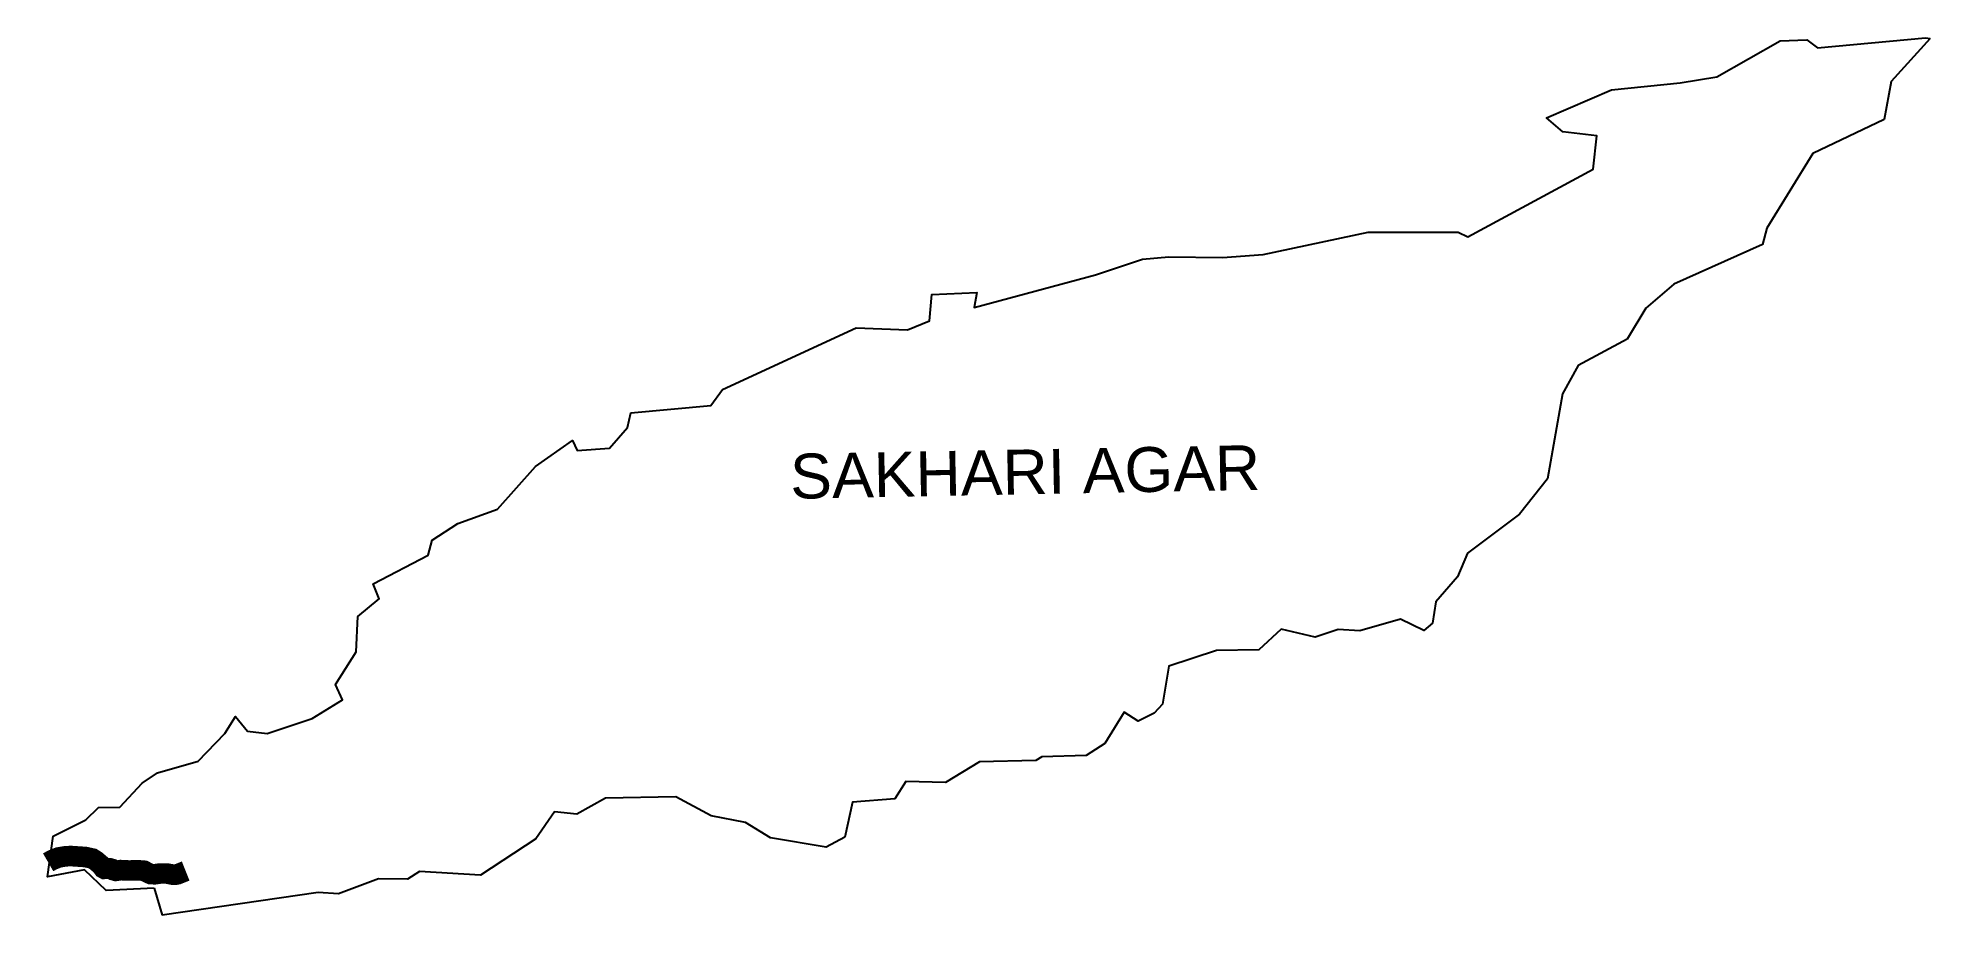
# Model space of a CAD drawing. Header units: metres. Extents: x 309928 to 314514, y 1921358 to 1923485.
import ezdxf

# ---------------------------------------------------------------- set-up
doc = ezdxf.new("R2010")
doc.units = ezdxf.units.M
for name, color, linetype in [('UNPROTECTED', 130, 'Continuous'), ('village', 3, 'Continuous'), ('VILLAGE NAME', 250, 'Continuous')]:
    doc.layers.add(name, color=color, linetype=linetype)
doc.styles.get("Standard").update_dxf_attribs({"font": 'simplex.shx'})

msp = doc.modelspace()

# ---------------------------------------------------------------- linework, layer by layer
at = {"layer": 'UNPROTECTED', "const_width": 50, "flags": 128}
msp.add_lwpolyline([(309953, 1921486), (309962.8, 1921491.6), (309978.4, 1921497.8), (309995.6, 1921500.7), (310008.6, 1921501.2), (310042.9, 1921498.9), (310060.5, 1921495.1), (310069.8, 1921489), (310082.1, 1921478.3), (310086.8, 1921471.7), (310089.5, 1921470.2), (310096.1, 1921470.6), (310102.9, 1921471.3), (310107.5, 1921470), (310111.8, 1921466.7), (310117, 1921465.3), (310128.7, 1921467.1), (310148.3, 1921466.2), (310173.9, 1921466.5), (310185.3, 1921465.6), (310194.2, 1921460.9), (310201.7, 1921457.5), (310211.6, 1921457.1), (310224.2, 1921458.9), (310240.5, 1921458.9), (310249, 1921457.3), (310255, 1921456.1), (310260.3, 1921455.8), (310267.1, 1921457.2), (310274.7, 1921460.3), (310286.3, 1921464.9)], dxfattribs=at)
at = {"layer": 'village', "flags": 128}
msp.add_lwpolyline([(310209.7, 1921423), (310228.9, 1921357.9)], dxfattribs=at)
at = {"layer": 'village', "color": 3, "true_color": 0x00ff00}
for points in [[(310209.7, 1921423, 0), (310093.8, 1921418.1, 0), (310041.3, 1921468.1, 0), (309951.3, 1921451.2, 0), (309965.2, 1921549.2, 0), (310044.1, 1921589, 0), (310074.8, 1921619, 0), (310127, 1921619.8, 0), (310180.7, 1921678.2, 0), (310218, 1921703, 0), (310316.3, 1921731, 0), (310381.3, 1921798.6, 0), (310406.9, 1921839.8, 0), (310435.9, 1921804, 0), (310483.5, 1921798.7, 0), (310592.7, 1921834.7, 0), (310666.4, 1921879.9, 0), (310649.6, 1921917.2, 0), (310699.8, 1921996.2, 0), (310703.9, 1922081.6, 0), (310755.4, 1922124.9, 0), (310740.8, 1922161.5, 0), (310874.3, 1922230.8, 0), (310883.9, 1922267, 0), (310946.2, 1922307.3, 0), (311042, 1922341.9, 0), (311134, 1922445.6, 0), (311223.7, 1922508.4, 0), (311235.1, 1922484.6, 0), (311313.5, 1922489.9, 0), (311356.9, 1922539.8, 0), (311365.5, 1922575.6, 0), (311559.2, 1922593.2, 0), (311587.6, 1922632.3, 0), (311911.5, 1922781.7, 0), (312036.1, 1922776.9, 0), (312088.8, 1922798.8, 0), (312095, 1922862.8, 0), (312203.7, 1922867.8, 0), (312197.5, 1922830.8, 0), (312491.2, 1922910.2, 0), (312604.9, 1922947.9, 0), (312668.8, 1922953.8, 0), (312799, 1922952, 0), (312897.9, 1922959.5, 0), (313152.3, 1923013.4, 0), (313370.5, 1923013.5, 0), (313393.4, 1923002, 0), (313697.4, 1923166.4, 0), (313706.1, 1923247.5, 0), (313623.7, 1923256.9, 0), (313584.5, 1923290.6, 0), (313741.6, 1923358.5, 0), (313908.5, 1923375.5, 0), (313997, 1923390.5, 0), (314150.8, 1923477.2, 0), (314215.4, 1923480.2, 0), (314241.1, 1923460.2, 0), (314502.7, 1923484.8, 0), (314514.2, 1923482.9, 0)], [(314514.2, 1923482.9, 0), (314419.4, 1923379.2, 0), (314403.1, 1923286.8, 0), (314229.5, 1923204.2, 0), (314118.2, 1923023.4, 0), (314107.7, 1922983.8, 0), (313893.1, 1922887.9, 0), (313825.4, 1922829.2, 0), (313780.2, 1922754, 0), (313661.5, 1922690.3, 0), (313623.5, 1922621.7, 0), (313587, 1922415.9, 0), (313518.7, 1922329.8, 0), (313392.6, 1922235.5, 0), (313369, 1922177.8, 0), (313316.5, 1922117.2, 0), (313308.3, 1922066.1, 0), (313287.4, 1922048.4, 0), (313230.4, 1922075.6, 0), (313132.3, 1922046.9, 0), (313079.7, 1922050.1, 0), (313023.6, 1922031.5, 0), (312941.7, 1922051.3, 0), (312887.4, 1922000.8, 0), (312784.7, 1921999.6, 0), (312669.3, 1921961.9, 0), (312653.9, 1921869.3, 0), (312633.8, 1921847.3, 0), (312595.1, 1921828.1, 0), (312560.9, 1921850.4, 0), (312513.7, 1921774.2, 0), (312469, 1921745.1, 0), (312361.6, 1921741.8, 0), (312347.1, 1921732.7, 0), (312209.9, 1921729.8, 0), (312128.2, 1921679.6, 0), (312031.4, 1921682.1, 0), (312004.8, 1921640.2, 0), (311902, 1921631.7, 0), (311884.1, 1921547.2, 0), (311838.2, 1921522.8, 0), (311703.6, 1921545.8, 0), (311643.1, 1921582.4, 0), (311559.7, 1921598.5, 0), (311474.4, 1921644.5, 0), (311303.4, 1921641.5, 0), (311234, 1921602.4, 0), (311180.5, 1921608.7, 0), (311135, 1921543.3, 0), (311000.8, 1921455.2, 0), (310853.3, 1921463.4, 0), (310823.7, 1921445.1, 0), (310753.4, 1921445.6, 0), (310656.9, 1921409.6, 0), (310607.4, 1921413, 0), (310228.9, 1921357.9, 0)]]:
    msp.add_polyline3d(points, dxfattribs=at)

# ---------------------------------------------------------------- texts
at = {"layer": 'VILLAGE NAME', "insert": (311750.1, 1922475.9), "char_height": 108.748, "attachment_point": 1, "rotation": 1.1028}
msp.add_mtext_dynamic_manual_height_columns('{\\fArial|b0|i0|c0|p34;SAKHARI AGAR}', width=1571.314, gutter_width=543.7, heights=[0], dxfattribs=at)

doc.saveas('drawing.dxf')
